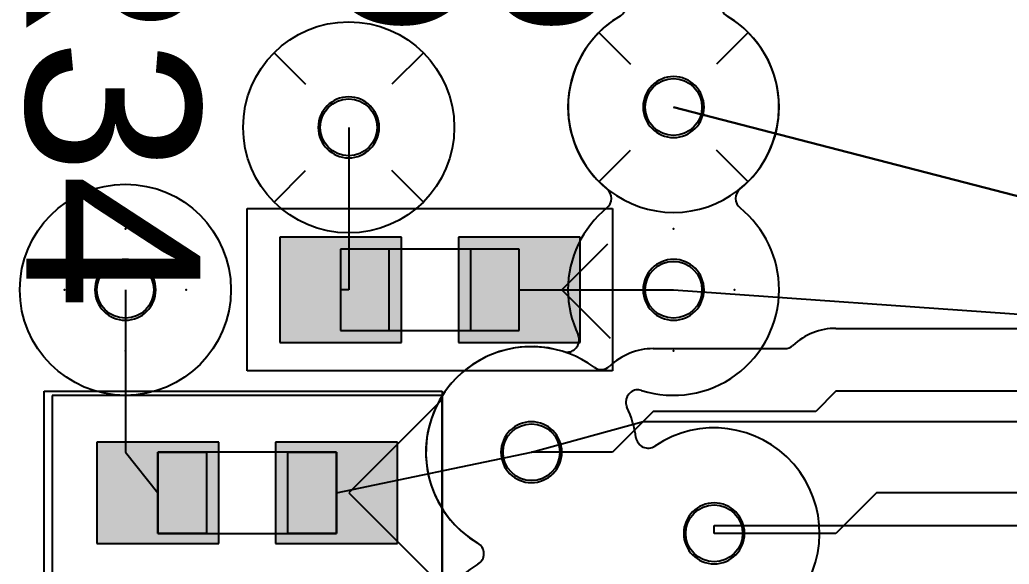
# Model space of a CAD drawing. Header units: inches. Extents: x -0.63 to 3.45, y 0 to 2.67.
# Drawn here: x 0.399 to 0.6427, y 1.2324 to 1.3665 of the extents above; entities that cross this region are included whole.
import ezdxf

# ---------------------------------------------------------------- set-up
doc = ezdxf.new("R2010")
doc.units = ezdxf.units.IN
doc.header["$MEASUREMENT"] = 0
for name, color, linetype in [('Bottom', 7, 'Continuous'), ('L2_GND', 7, 'Continuous'), ('L5_GND', 7, 'Continuous'), ('Layer_20', 7, 'Continuous'), ('LAYNR4', 7, 'Continuous'), ('LAYNR5', 7, 'Continuous'), ('PADLAYER_BOT', 7, 'Continuous'), ('PADLAYER_INNER', 7, 'Continuous'), ('PADLAYER_TOP', 7, 'Continuous'), ('SILKCREEN_COMP_TOP', 7, 'Continuous'), ('SILKSCREEN_TEXT_TOP', 7, 'Continuous'), ('TOOL_TOP', 7, 'Continuous'), ('Trace_Route_Top', 7, 'Continuous')]:
    doc.layers.add(name, color=color, linetype=linetype)

# ---------------------------------------------------------------- blocks, each defined once
blk = doc.blocks.new('SE109')
at = {"layer": 'Trace_Route_Top', "color": 7, "linetype": 'Continuous'}
for p, q in [((0.425, 1.3), (0.425, 1.26)), ((0.425, 1.26), (0.433, 1.25))]:
    blk.add_line(p, q, dxfattribs=at)
blk = doc.blocks.new('SE108')
at = {"layer": 'Trace_Route_Top'}
blk.add_blockref('SE109', (0, 0), dxfattribs=at)
blk = doc.blocks.new('SE193')
at = {"layer": 'Trace_Route_Top', "color": 7, "linetype": 'Continuous'}
blk.add_line((0.522, 1.3), (0.56, 1.3), dxfattribs=at)
blk = doc.blocks.new('SE192')
at = {"layer": 'Trace_Route_Top'}
blk.add_blockref('SE193', (0, 0), dxfattribs=at)
blk = doc.blocks.new('SE195')
at = {"layer": 'Trace_Route_Top', "color": 7, "linetype": 'Continuous'}
blk.add_line((0.56, 1.3), (0.657, 1.29311), dxfattribs=at)
blk = doc.blocks.new('SE194')
at = {"layer": 'Trace_Route_Top'}
blk.add_blockref('SE195', (0, 0), dxfattribs=at)
blk = doc.blocks.new('SE221')
at = {"layer": 'Trace_Route_Top', "color": 7, "linetype": 'Continuous'}
blk.add_line((0.477, 1.25), (0.525, 1.26), dxfattribs=at)
blk = doc.blocks.new('SE220')
at = {"layer": 'Trace_Route_Top'}
blk.add_blockref('SE221', (0, 0), dxfattribs=at)
blk = doc.blocks.new('SE223')
at = {"layer": 'LAYNR4', "color": 7, "linetype": 'Continuous'}
for p, q in [((0.6, 1.275), (0.595, 1.27)), ((1.7, 1.275), (0.6, 1.275)), ((0.555, 1.27), (0.545, 1.26)), ((0.595, 1.27), (0.555, 1.27)), ((0.545, 1.26), (0.525, 1.26))]:
    blk.add_line(p, q, dxfattribs=at)
blk = doc.blocks.new('SE222')
at = {"layer": 'LAYNR4'}
blk.add_blockref('SE223', (0, 0), dxfattribs=at)
blk = doc.blocks.new('SE225')
at = {"layer": 'Trace_Route_Top', "color": 7, "linetype": 'Continuous'}
for p, q in [((0.525, 1.26), (0.55252, 1.26752)), ((0.55252, 1.26752), (0.66142, 1.26752))]:
    blk.add_line(p, q, dxfattribs=at)
blk = doc.blocks.new('SE224')
at = {"layer": 'Trace_Route_Top'}
blk.add_blockref('SE225', (0, 0), dxfattribs=at)
blk = doc.blocks.new('SE353')
at = {"layer": 'Trace_Route_Top', "color": 7, "linetype": 'Continuous'}
blk.add_line((0.66142, 1.3187), (0.56, 1.345), dxfattribs=at)
blk = doc.blocks.new('SE352')
at = {"layer": 'Trace_Route_Top'}
blk.add_blockref('SE353', (0, 0), dxfattribs=at)
blk = doc.blocks.new('SE359')
at = {"layer": 'Trace_Route_Top', "color": 7, "linetype": 'Continuous'}
blk.add_line((0.66142, 1.3187), (0.56, 1.345), dxfattribs=at)
blk = doc.blocks.new('SE358')
at = {"layer": 'Trace_Route_Top'}
blk.add_blockref('SE359', (0, 0), dxfattribs=at)
blk = doc.blocks.new('SE361')
at = {"layer": 'Trace_Route_Top', "color": 7, "linetype": 'Continuous'}
for p, q in [((0.48, 1.34), (0.48, 1.3)), ((0.48, 1.3), (0.478, 1.3))]:
    blk.add_line(p, q, dxfattribs=at)
blk = doc.blocks.new('SE360')
at = {"layer": 'Trace_Route_Top'}
blk.add_blockref('SE361', (0, 0), dxfattribs=at)
blk = doc.blocks.new('SE385')
at = {"layer": 'Trace_Route_Top', "color": 7, "linetype": 'Continuous'}
blk.add_line((0.56, 1.345), (0.66142, 1.3187), dxfattribs=at)
blk = doc.blocks.new('SE384')
at = {"layer": 'Trace_Route_Top'}
blk.add_blockref('SE385', (0, 0), dxfattribs=at)
blk = doc.blocks.new('SE675')
at = {"layer": 'LAYNR4', "color": 7, "linetype": 'Continuous'}
for p, q in [((0.61, 1.25), (0.6, 1.24)), ((1.725, 1.25), (0.61, 1.25)), ((0.6, 1.24), (0.57, 1.24))]:
    blk.add_line(p, q, dxfattribs=at)
blk = doc.blocks.new('SE674')
at = {"layer": 'LAYNR4'}
blk.add_blockref('SE675', (0, 0), dxfattribs=at)
blk = doc.blocks.new('SE677')
at = {"layer": 'Trace_Route_Top', "color": 7, "linetype": 'Continuous'}
for p, q in [((0.57, 1.24), (0.57, 1.24193)), ((0.57, 1.24193), (0.66142, 1.24193))]:
    blk.add_line(p, q, dxfattribs=at)
blk = doc.blocks.new('SE676')
at = {"layer": 'Trace_Route_Top'}
blk.add_blockref('SE677', (0, 0), dxfattribs=at)
blk = doc.blocks.new('SE719')
at = {"layer": 'L2_GND', "color": 7, "linetype": 'Continuous'}
for centre, radius, start, end in [((0.5600147058, 1.3449898136), 0.0260147077765081, 120.4776200192, 179.9775649967), ((0.5599852942, 1.3449898136), 0.0260147077765082, 0.0224350033, 59.5223799808), ((0.5600389328, 1.3450237633), 0.0260389436573637, 180.0522884064, 230.8523466415), ((0.5599610672, 1.3450237633), 0.0260389436573638, 309.1476533585, 359.9477115936), ((0.5417030835, 1.3225), 0.0030045286450312, 309.1499750649, 50.8500249352), ((0.5782969165, 1.3225), 0.0030045286450312, 129.1499750648, 230.8500249351), ((0.5600389328, 1.2999762367), 0.0260389436573637, 129.1476533585, 179.9477115936), ((0.5599610672, 1.2999762367), 0.0260389436573636, 0.0522884064, 50.8523466415), ((0.5600245417, 1.3000074425), 0.026024542736675, 180.016385539, 205.2163792408), ((0.5599852628, 1.3000236078), 0.0260147479266964, 252.4480855773, 359.9480052864), ((0.5337614791, 1.2876398013), 0.002998520928079, 252.5038778829, 0.003797592), ((0.5337568039, 1.2876536758), 0.0030032272879952, 359.7390904274, 24.9390841293), ((0.5250074643, 1.2599956919), 0.0259985431217635, 72.4199770058, 239.5199321409), ((0.5512385209, 1.2723601987), 0.002998520928079, 72.5038778829, 180.003797592), ((0.5512431961, 1.2723463242), 0.0030032272879947, 179.7390904274, 204.9390841293), ((0.5248722157, 1.2599623686), 0.026130813825678, 7.9799066073, 25.1798205315), ((0.5699809682, 1.2400023771), 0.0259869430854616, 234.9044747613, 124.1044588597), ((0.5537242316, 1.2640052993), 0.0030030863027541, 187.9489551962, 304.1488847673), ((0.5102943729, 1.235), 0.0030059337820085, 300.5000075462, 59.4999924538)]:
    blk.add_arc(centre, radius, start, end, dxfattribs=at)
blk = doc.blocks.new('SE718')
at = {"layer": 'L2_GND'}
blk.add_blockref('SE719', (0, 0), dxfattribs=at)
blk = doc.blocks.new('SE839')
at = {"layer": 'L2_GND', "color": 7, "linetype": 'Continuous'}
blk.add_line((0.57838, 1.36338), (0.57061, 1.35561), dxfattribs=at)
blk = doc.blocks.new('SE838')
at = {"layer": 'L2_GND'}
blk.add_blockref('SE839', (0, 0), dxfattribs=at)
blk = doc.blocks.new('SE841')
at = {"layer": 'L2_GND', "color": 7, "linetype": 'Continuous'}
blk.add_line((0.54162, 1.36338), (0.54939, 1.35561), dxfattribs=at)
blk = doc.blocks.new('SE840')
at = {"layer": 'L2_GND'}
blk.add_blockref('SE841', (0, 0), dxfattribs=at)
blk = doc.blocks.new('SE843')
at = {"layer": 'L2_GND', "color": 7, "linetype": 'Continuous'}
blk.add_line((0.54162, 1.32662), (0.54939, 1.33439), dxfattribs=at)
blk = doc.blocks.new('SE842')
at = {"layer": 'L2_GND'}
blk.add_blockref('SE843', (0, 0), dxfattribs=at)
blk = doc.blocks.new('SE845')
at = {"layer": 'L2_GND', "color": 7, "linetype": 'Continuous'}
blk.add_line((0.57838, 1.32662), (0.57061, 1.33439), dxfattribs=at)
blk = doc.blocks.new('SE844')
at = {"layer": 'L2_GND'}
blk.add_blockref('SE845', (0, 0), dxfattribs=at)
blk = doc.blocks.new('SE1035')
at = {"layer": 'L2_GND', "color": 7, "linetype": 'Continuous'}
blk.add_line((0.49838, 1.35838), (0.49061, 1.35061), dxfattribs=at)
blk = doc.blocks.new('SE1034')
at = {"layer": 'L2_GND'}
blk.add_blockref('SE1035', (0, 0), dxfattribs=at)
blk = doc.blocks.new('SE1037')
at = {"layer": 'L2_GND', "color": 7, "linetype": 'Continuous'}
blk.add_line((0.46162, 1.35838), (0.46939, 1.35061), dxfattribs=at)
blk = doc.blocks.new('SE1036')
at = {"layer": 'L2_GND'}
blk.add_blockref('SE1037', (0, 0), dxfattribs=at)
blk = doc.blocks.new('SE1039')
at = {"layer": 'L2_GND', "color": 7, "linetype": 'Continuous'}
blk.add_line((0.46162, 1.32162), (0.46939, 1.32939), dxfattribs=at)
blk = doc.blocks.new('SE1038')
at = {"layer": 'L2_GND'}
blk.add_blockref('SE1039', (0, 0), dxfattribs=at)
blk = doc.blocks.new('SE1041')
at = {"layer": 'L2_GND', "color": 7, "linetype": 'Continuous'}
blk.add_line((0.49838, 1.32162), (0.49061, 1.32939), dxfattribs=at)
blk = doc.blocks.new('SE1040')
at = {"layer": 'L2_GND'}
blk.add_blockref('SE1041', (0, 0), dxfattribs=at)
blk = doc.blocks.new('SE1255')
at = {"layer": 'LAYNR4', "color": 7, "linetype": 'Continuous'}
for centre, radius, start, end in [((0.56, 1.4449652032), 0.0259684832033369, 300.4999962778, 239.5000037222), ((0.5452943729, 1.42), 0.0030059337820085, 300.5000075462, 59.4999924538), ((0.5747056271, 1.42), 0.0030059337820085, 120.5000075462, 239.4999924538), ((0.5600205028, 1.395), 0.0260088710636341, 120.5000075462, 239.4999924538), ((0.5599794972, 1.395), 0.026008871063634, 300.5000075462, 59.4999924538), ((0.5452943729, 1.37), 0.0030059337820085, 300.5000075462, 59.4999924538), ((0.5747056271, 1.37), 0.0030059337820085, 120.5000075462, 239.4999924538), ((0.56, 1.3450347968), 0.0259684832033369, 120.4999962778, 59.5000037222)]:
    blk.add_arc(centre, radius, start, end, dxfattribs=at)
blk = doc.blocks.new('SE1254')
at = {"layer": 'LAYNR4'}
blk.add_blockref('SE1255', (0, 0), dxfattribs=at)
blk = doc.blocks.new('SE1271')
at = {"layer": 'LAYNR4', "color": 7, "linetype": 'Continuous'}
for p, q in [((0.6, 1.2905), (1.42322, 1.2905)), ((0.555, 1.2855), (0.58735, 1.2855))]:
    blk.add_line(p, q, dxfattribs=at)
for centre, radius, start, end in [((0.6000048876, 1.2749845206), 0.0155154801643459, 90.018049033, 133.1180424822), ((0.5250030211, 1.2600019227), 0.0260016599834451, 53.6353004188, 239.5353341365), ((0.5549957257, 1.2699991563), 0.0155008443204765, 89.984200806, 133.7842393829), ((0.5873494728, 1.2885004701), 0.0030004701178956, 270.010067182, 313.1100606312), ((0.5421962943, 1.2833550678), 0.0029979616208942, 233.6653344156, 313.7652437953), ((0.5102943729, 1.235), 0.0030059337820085, 300.5000075462, 59.4999924538)]:
    blk.add_arc(centre, radius, start, end, dxfattribs=at)
blk = doc.blocks.new('SE1270')
at = {"layer": 'LAYNR4'}
blk.add_blockref('SE1271', (0, 0), dxfattribs=at)
blk = doc.blocks.new('SE1305')
at = {"layer": 'LAYNR4', "color": 7, "linetype": 'Continuous'}
blk.add_point((0.575, 1.3), dxfattribs=at)
blk = doc.blocks.new('SE1304')
at = {"layer": 'LAYNR4'}
blk.add_blockref('SE1305', (0, 0), dxfattribs=at)
blk = doc.blocks.new('SE1307')
at = {"layer": 'LAYNR4', "color": 7, "linetype": 'Continuous'}
blk.add_point((0.56, 1.315), dxfattribs=at)
blk = doc.blocks.new('SE1306')
at = {"layer": 'LAYNR4'}
blk.add_blockref('SE1307', (0, 0), dxfattribs=at)
blk = doc.blocks.new('SE1309')
at = {"layer": 'LAYNR4', "color": 7, "linetype": 'Continuous'}
blk.add_point((0.545, 1.3), dxfattribs=at)
blk = doc.blocks.new('SE1308')
at = {"layer": 'LAYNR4'}
blk.add_blockref('SE1309', (0, 0), dxfattribs=at)
blk = doc.blocks.new('SE1311')
at = {"layer": 'LAYNR4', "color": 7, "linetype": 'Continuous'}
blk.add_point((0.56, 1.285), dxfattribs=at)
blk = doc.blocks.new('SE1310')
at = {"layer": 'LAYNR4'}
blk.add_blockref('SE1311', (0, 0), dxfattribs=at)
blk = doc.blocks.new('SE1363')
at = {"layer": 'L5_GND', "color": 7, "linetype": 'Continuous'}
for centre, radius, start, end in [((0.5600147058, 1.3449898136), 0.0260147077765081, 120.4776200192, 179.9775649967), ((0.5599852942, 1.3449898136), 0.0260147077765082, 0.0224350033, 59.5223799808), ((0.5600389328, 1.3450237633), 0.0260389436573637, 180.0522884064, 230.8523466415), ((0.5599610672, 1.3450237633), 0.0260389436573638, 309.1476533585, 359.9477115936), ((0.5417030835, 1.3225), 0.0030045286450312, 309.1499750649, 50.8500249352), ((0.5782969165, 1.3225), 0.0030045286450312, 129.1499750648, 230.8500249351), ((0.5600389328, 1.2999762367), 0.0260389436573637, 129.1476533585, 179.9477115936), ((0.5599610672, 1.2999762367), 0.0260389436573636, 0.0522884064, 50.8523466415), ((0.5600245417, 1.3000074425), 0.026024542736675, 180.016385539, 205.2163792408), ((0.5599852628, 1.3000236078), 0.0260147479266964, 252.4480855773, 359.9480052864), ((0.5337614791, 1.2876398013), 0.002998520928079, 252.5038778829, 0.003797592), ((0.5337568039, 1.2876536758), 0.0030032272879952, 359.7390904274, 24.9390841293), ((0.5250074643, 1.2599956919), 0.0259985431217635, 72.4199770058, 239.5199321409), ((0.5512385209, 1.2723601987), 0.002998520928079, 72.5038778829, 180.003797592), ((0.5512431961, 1.2723463242), 0.0030032272879947, 179.7390904274, 204.9390841293), ((0.5248722157, 1.2599623686), 0.026130813825678, 7.9799066073, 25.1798205315), ((0.5699809682, 1.2400023771), 0.0259869430854616, 234.9044747613, 124.1044588597), ((0.5537242316, 1.2640052993), 0.0030030863027541, 187.9489551962, 304.1488847673), ((0.5102943729, 1.235), 0.0030059337820085, 300.5000075462, 59.4999924538)]:
    blk.add_arc(centre, radius, start, end, dxfattribs=at)
blk = doc.blocks.new('SE1362')
at = {"layer": 'L5_GND'}
blk.add_blockref('SE1363', (0, 0), dxfattribs=at)
blk = doc.blocks.new('SE1483')
at = {"layer": 'L5_GND', "color": 7, "linetype": 'Continuous'}
blk.add_line((0.57838, 1.36338), (0.57061, 1.35561), dxfattribs=at)
blk = doc.blocks.new('SE1482')
at = {"layer": 'L5_GND'}
blk.add_blockref('SE1483', (0, 0), dxfattribs=at)
blk = doc.blocks.new('SE1485')
at = {"layer": 'L5_GND', "color": 7, "linetype": 'Continuous'}
blk.add_line((0.54162, 1.36338), (0.54939, 1.35561), dxfattribs=at)
blk = doc.blocks.new('SE1484')
at = {"layer": 'L5_GND'}
blk.add_blockref('SE1485', (0, 0), dxfattribs=at)
blk = doc.blocks.new('SE1487')
at = {"layer": 'L5_GND', "color": 7, "linetype": 'Continuous'}
blk.add_line((0.54162, 1.32662), (0.54939, 1.33439), dxfattribs=at)
blk = doc.blocks.new('SE1486')
at = {"layer": 'L5_GND'}
blk.add_blockref('SE1487', (0, 0), dxfattribs=at)
blk = doc.blocks.new('SE1489')
at = {"layer": 'L5_GND', "color": 7, "linetype": 'Continuous'}
blk.add_line((0.57838, 1.32662), (0.57061, 1.33439), dxfattribs=at)
blk = doc.blocks.new('SE1488')
at = {"layer": 'L5_GND'}
blk.add_blockref('SE1489', (0, 0), dxfattribs=at)
blk = doc.blocks.new('SE1679')
at = {"layer": 'L5_GND', "color": 7, "linetype": 'Continuous'}
blk.add_line((0.49838, 1.35838), (0.49061, 1.35061), dxfattribs=at)
blk = doc.blocks.new('SE1678')
at = {"layer": 'L5_GND'}
blk.add_blockref('SE1679', (0, 0), dxfattribs=at)
blk = doc.blocks.new('SE1681')
at = {"layer": 'L5_GND', "color": 7, "linetype": 'Continuous'}
blk.add_line((0.46162, 1.35838), (0.46939, 1.35061), dxfattribs=at)
blk = doc.blocks.new('SE1680')
at = {"layer": 'L5_GND'}
blk.add_blockref('SE1681', (0, 0), dxfattribs=at)
blk = doc.blocks.new('SE1683')
at = {"layer": 'L5_GND', "color": 7, "linetype": 'Continuous'}
blk.add_line((0.46162, 1.32162), (0.46939, 1.32939), dxfattribs=at)
blk = doc.blocks.new('SE1682')
at = {"layer": 'L5_GND'}
blk.add_blockref('SE1683', (0, 0), dxfattribs=at)
blk = doc.blocks.new('SE1685')
at = {"layer": 'L5_GND', "color": 7, "linetype": 'Continuous'}
blk.add_line((0.49838, 1.32162), (0.49061, 1.32939), dxfattribs=at)
blk = doc.blocks.new('SE1684')
at = {"layer": 'L5_GND'}
blk.add_blockref('SE1685', (0, 0), dxfattribs=at)
blk = doc.blocks.new('SE1889')
at = {"layer": 'LAYNR5', "color": 7, "linetype": 'Continuous'}
for centre, radius, start, end in [((0.56, 1.4449652032), 0.0259684832033369, 300.4999962778, 239.5000037222), ((0.5452943729, 1.42), 0.0030059337820085, 300.5000075462, 59.4999924538), ((0.5747056271, 1.42), 0.0030059337820085, 120.5000075462, 239.4999924538), ((0.5600205028, 1.395), 0.0260088710636341, 120.5000075462, 239.4999924538), ((0.5599794972, 1.395), 0.026008871063634, 300.5000075462, 59.4999924538), ((0.5452943729, 1.37), 0.0030059337820085, 300.5000075462, 59.4999924538), ((0.5747056271, 1.37), 0.0030059337820085, 120.5000075462, 239.4999924538), ((0.5600147058, 1.3449898136), 0.0260147077765081, 120.4776200192, 179.9775649967), ((0.5599852942, 1.3449898136), 0.0260147077765082, 0.0224350033, 59.5223799808), ((0.5600389328, 1.3450237633), 0.0260389436573637, 180.0522884064, 230.8523466415), ((0.5599610672, 1.3450237633), 0.0260389436573638, 309.1476533585, 359.9477115936), ((0.5417030835, 1.3225), 0.0030045286450312, 309.1499750649, 50.8500249352), ((0.5782969165, 1.3225), 0.0030045286450312, 129.1499750648, 230.8500249351), ((0.5600389328, 1.2999762367), 0.0260389436573637, 129.1476533585, 179.9477115936), ((0.5599610672, 1.2999762367), 0.0260389436573636, 0.0522884064, 50.8523466415), ((0.5600245417, 1.3000074425), 0.026024542736675, 180.016385539, 205.2163792408), ((0.5599852628, 1.3000236078), 0.0260147479266964, 252.4480855773, 359.9480052864), ((0.5337614791, 1.2876398013), 0.002998520928079, 252.5038778829, 0.003797592), ((0.5337568039, 1.2876536758), 0.0030032272879952, 359.7390904274, 24.9390841293), ((0.5250074643, 1.2599956919), 0.0259985431217635, 72.4199770058, 239.5199321409), ((0.5512385209, 1.2723601987), 0.002998520928079, 72.5038778829, 180.003797592), ((0.5512431961, 1.2723463242), 0.0030032272879947, 179.7390904274, 204.9390841293), ((0.5248722157, 1.2599623686), 0.026130813825678, 7.9799066073, 25.1798205315), ((0.5699809682, 1.2400023771), 0.0259869430854616, 234.9044747613, 124.1044588597), ((0.5537242316, 1.2640052993), 0.0030030863027541, 187.9489551962, 304.1488847673), ((0.5102943729, 1.235), 0.0030059337820085, 300.5000075462, 59.4999924538), ((0.5250091919, 1.2100048857), 0.0259989216763627, 120.4839947687, 280.4840443717), ((0.5533131455, 1.2162812515), 0.0030045749771535, 54.9184544221, 192.5184091198), ((0.5249865669, 1.2099844266), 0.0260134377350377, 0.0343012268, 12.5343728453), ((0.5541255496, 1.2083924656), 0.0031677308598704, 174.973701425, 177.873629825), ((0.5247129312, 1.2099276031), 0.0262871685149364, 357.2578689137, 0.1577973137), ((0.5539617463, 1.208511254), 0.0030017465121734, 180.0239349798, 280.5238569349), ((0.5592427793, 1.1799915861), 0.0260027496204731, 317.4868991029, 100.4869008248), ((0.5302882537, 1.181488746), 0.0030017465121736, 0.0239349798, 100.5238569349), ((0.5595420688, 1.1798748626), 0.0262923666159901, 176.8273737284, 179.7273021284), ((0.5592955751, 1.1800278077), 0.0260455899503768, 180.0611721324, 224.6612581626), ((0.5301294504, 1.18141), 0.0031615619526335, 358.5500358, 1.4499642), ((0.5806250617, 1.1603892617), 0.0030050617549893, 137.4858270981, 179.9859235808), ((0.5386276497, 1.1596165539), 0.0030023574527535, 359.8749277925, 44.4750138227), ((0.5806273503, 1.1603956373), 0.0030073555830443, 180.1074017486, 224.7074877788), ((0.5599983005, 1.1400031926), 0.0259997045484573, 137.465134043, 44.6651408735), ((0.5386249383, 1.1596107383), 0.0030050617549893, 317.4858270981, 359.9859235808)]:
    blk.add_arc(centre, radius, start, end, dxfattribs=at)
blk = doc.blocks.new('SE1888')
at = {"layer": 'LAYNR5'}
blk.add_blockref('SE1889', (0, 0), dxfattribs=at)
blk = doc.blocks.new('SE1921')
at = {"layer": 'LAYNR5', "color": 7, "linetype": 'Continuous'}
blk.add_point((0.44, 1.3), dxfattribs=at)
blk = doc.blocks.new('SE1920')
at = {"layer": 'LAYNR5'}
blk.add_blockref('SE1921', (0, 0), dxfattribs=at)
blk = doc.blocks.new('SE1923')
at = {"layer": 'LAYNR5', "color": 7, "linetype": 'Continuous'}
blk.add_point((0.425, 1.315), dxfattribs=at)
blk = doc.blocks.new('SE1922')
at = {"layer": 'LAYNR5'}
blk.add_blockref('SE1923', (0, 0), dxfattribs=at)
blk = doc.blocks.new('SE1925')
at = {"layer": 'LAYNR5', "color": 7, "linetype": 'Continuous'}
blk.add_point((0.41, 1.3), dxfattribs=at)
blk = doc.blocks.new('SE1924')
at = {"layer": 'LAYNR5'}
blk.add_blockref('SE1925', (0, 0), dxfattribs=at)
blk = doc.blocks.new('SE1927')
at = {"layer": 'LAYNR5', "color": 7, "linetype": 'Continuous'}
blk.add_point((0.425, 1.285), dxfattribs=at)
blk = doc.blocks.new('SE1926')
at = {"layer": 'LAYNR5'}
blk.add_blockref('SE1927', (0, 0), dxfattribs=at)
blk = doc.blocks.new('SE2121')
at = {"layer": 'Bottom', "color": 7, "linetype": 'Continuous'}
for centre, radius, start, end in [((0.5600147058, 1.3449898136), 0.0260147077765081, 120.4776200192, 179.9775649967), ((0.5599852942, 1.3449898136), 0.0260147077765082, 0.0224350033, 59.5223799808), ((0.5600389328, 1.3450237633), 0.0260389436573637, 180.0522884064, 230.8523466415), ((0.5599610672, 1.3450237633), 0.0260389436573638, 309.1476533585, 359.9477115936), ((0.5417030835, 1.3225), 0.0030045286450312, 309.1499750649, 50.8500249352), ((0.5782969165, 1.3225), 0.0030045286450312, 129.1499750648, 230.8500249351), ((0.5600389328, 1.2999762367), 0.0260389436573637, 129.1476533585, 179.9477115936), ((0.5599610672, 1.2999762367), 0.0260389436573636, 0.0522884064, 50.8523466415), ((0.5600245417, 1.3000074425), 0.026024542736675, 180.016385539, 205.2163792408), ((0.5599852628, 1.3000236078), 0.0260147479266964, 252.4480855773, 359.9480052864), ((0.5337614791, 1.2876398013), 0.002998520928079, 252.5038778829, 0.003797592), ((0.5337568039, 1.2876536758), 0.0030032272879952, 359.7390904274, 24.9390841293), ((0.5250074643, 1.2599956919), 0.0259985431217635, 72.4199770058, 239.5199321409), ((0.5512385209, 1.2723601987), 0.002998520928079, 72.5038778829, 180.003797592), ((0.5512431961, 1.2723463242), 0.0030032272879947, 179.7390904274, 204.9390841293), ((0.5248722157, 1.2599623686), 0.026130813825678, 7.9799066073, 25.1798205315), ((0.5699809682, 1.2400023771), 0.0259869430854616, 234.9044747613, 124.1044588597), ((0.5537242316, 1.2640052993), 0.0030030863027541, 187.9489551962, 304.1488847673), ((0.5102943729, 1.235), 0.0030059337820085, 300.5000075462, 59.4999924538)]:
    blk.add_arc(centre, radius, start, end, dxfattribs=at)
blk = doc.blocks.new('SE2120')
at = {"layer": 'Bottom'}
blk.add_blockref('SE2121', (0, 0), dxfattribs=at)
blk = doc.blocks.new('SE2271')
at = {"layer": 'PADLAYER_TOP', "color": 7, "linetype": 'Continuous'}
for start, end in [(0, 180), (180, 0)]:
    blk.add_arc((0.425, 1.3), 0.0075, start, end, dxfattribs=at)
blk = doc.blocks.new('SE2270')
at = {"layer": 'PADLAYER_TOP'}
blk.add_blockref('SE2271', (0, 0), dxfattribs=at)
blk = doc.blocks.new('SE2273')
at = {"layer": 'PADLAYER_INNER', "color": 7, "linetype": 'Continuous'}
for start, end in [(0, 180), (180, 0)]:
    blk.add_arc((0.425, 1.3), 0.0075, start, end, dxfattribs=at)
blk = doc.blocks.new('SE2272')
at = {"layer": 'PADLAYER_INNER'}
blk.add_blockref('SE2273', (0, 0), dxfattribs=at)
blk = doc.blocks.new('SE2275')
at = {"layer": 'PADLAYER_BOT', "color": 7, "linetype": 'Continuous'}
for start, end in [(0, 180), (180, 0)]:
    blk.add_arc((0.425, 1.3), 0.0075, start, end, dxfattribs=at)
blk = doc.blocks.new('SE2274')
at = {"layer": 'PADLAYER_BOT'}
blk.add_blockref('SE2275', (0, 0), dxfattribs=at)
blk = doc.blocks.new('SE2349')
at = {"layer": 'PADLAYER_TOP', "color": 7, "linetype": 'Continuous'}
for start, end in [(0, 180), (180, 0)]:
    blk.add_arc((0.56, 1.3), 0.0075000000000001, start, end, dxfattribs=at)
blk = doc.blocks.new('SE2348')
at = {"layer": 'PADLAYER_TOP'}
blk.add_blockref('SE2349', (0, 0), dxfattribs=at)
blk = doc.blocks.new('SE2351')
at = {"layer": 'PADLAYER_INNER', "color": 7, "linetype": 'Continuous'}
for start, end in [(0, 180), (180, 0)]:
    blk.add_arc((0.56, 1.3), 0.0075000000000001, start, end, dxfattribs=at)
blk = doc.blocks.new('SE2350')
at = {"layer": 'PADLAYER_INNER'}
blk.add_blockref('SE2351', (0, 0), dxfattribs=at)
blk = doc.blocks.new('SE2353')
at = {"layer": 'PADLAYER_BOT', "color": 7, "linetype": 'Continuous'}
for start, end in [(0, 180), (180, 0)]:
    blk.add_arc((0.56, 1.3), 0.0075000000000001, start, end, dxfattribs=at)
blk = doc.blocks.new('SE2352')
at = {"layer": 'PADLAYER_BOT'}
blk.add_blockref('SE2353', (0, 0), dxfattribs=at)
blk = doc.blocks.new('SE2373')
at = {"layer": 'PADLAYER_TOP', "color": 7, "linetype": 'Continuous'}
for start, end in [(0, 180), (180, 0)]:
    blk.add_arc((0.525, 1.26), 0.0075000000000001, start, end, dxfattribs=at)
blk = doc.blocks.new('SE2372')
at = {"layer": 'PADLAYER_TOP'}
blk.add_blockref('SE2373', (0, 0), dxfattribs=at)
blk = doc.blocks.new('SE2375')
at = {"layer": 'PADLAYER_INNER', "color": 7, "linetype": 'Continuous'}
for start, end in [(0, 180), (180, 0)]:
    blk.add_arc((0.525, 1.26), 0.0075000000000001, start, end, dxfattribs=at)
blk = doc.blocks.new('SE2374')
at = {"layer": 'PADLAYER_INNER'}
blk.add_blockref('SE2375', (0, 0), dxfattribs=at)
blk = doc.blocks.new('SE2377')
at = {"layer": 'PADLAYER_BOT', "color": 7, "linetype": 'Continuous'}
for start, end in [(0, 180), (180, 0)]:
    blk.add_arc((0.525, 1.26), 0.0075000000000001, start, end, dxfattribs=at)
blk = doc.blocks.new('SE2376')
at = {"layer": 'PADLAYER_BOT'}
blk.add_blockref('SE2377', (0, 0), dxfattribs=at)
blk = doc.blocks.new('SE2469')
at = {"layer": 'PADLAYER_TOP', "color": 7, "linetype": 'Continuous'}
for start, end in [(0, 180), (180, 0)]:
    blk.add_arc((0.56, 1.345), 0.0075000000000001, start, end, dxfattribs=at)
blk = doc.blocks.new('SE2468')
at = {"layer": 'PADLAYER_TOP'}
blk.add_blockref('SE2469', (0, 0), dxfattribs=at)
blk = doc.blocks.new('SE2471')
at = {"layer": 'PADLAYER_INNER', "color": 7, "linetype": 'Continuous'}
for start, end in [(0, 180), (180, 0)]:
    blk.add_arc((0.56, 1.345), 0.0075000000000001, start, end, dxfattribs=at)
blk = doc.blocks.new('SE2470')
at = {"layer": 'PADLAYER_INNER'}
blk.add_blockref('SE2471', (0, 0), dxfattribs=at)
blk = doc.blocks.new('SE2473')
at = {"layer": 'PADLAYER_BOT', "color": 7, "linetype": 'Continuous'}
for start, end in [(0, 180), (180, 0)]:
    blk.add_arc((0.56, 1.345), 0.0075000000000001, start, end, dxfattribs=at)
blk = doc.blocks.new('SE2472')
at = {"layer": 'PADLAYER_BOT'}
blk.add_blockref('SE2473', (0, 0), dxfattribs=at)
blk = doc.blocks.new('SE2475')
at = {"layer": 'PADLAYER_TOP', "color": 7, "linetype": 'Continuous'}
for start, end in [(0, 180), (180, 0)]:
    blk.add_arc((0.48, 1.34), 0.0075, start, end, dxfattribs=at)
blk = doc.blocks.new('SE2474')
at = {"layer": 'PADLAYER_TOP'}
blk.add_blockref('SE2475', (0, 0), dxfattribs=at)
blk = doc.blocks.new('SE2477')
at = {"layer": 'PADLAYER_INNER', "color": 7, "linetype": 'Continuous'}
for start, end in [(0, 180), (180, 0)]:
    blk.add_arc((0.48, 1.34), 0.0075, start, end, dxfattribs=at)
blk = doc.blocks.new('SE2476')
at = {"layer": 'PADLAYER_INNER'}
blk.add_blockref('SE2477', (0, 0), dxfattribs=at)
blk = doc.blocks.new('SE2479')
at = {"layer": 'PADLAYER_BOT', "color": 7, "linetype": 'Continuous'}
for start, end in [(0, 180), (180, 0)]:
    blk.add_arc((0.48, 1.34), 0.0075, start, end, dxfattribs=at)
blk = doc.blocks.new('SE2478')
at = {"layer": 'PADLAYER_BOT'}
blk.add_blockref('SE2479', (0, 0), dxfattribs=at)
blk = doc.blocks.new('SE2793')
at = {"layer": 'PADLAYER_TOP', "color": 7, "linetype": 'Continuous'}
for start, end in [(0, 180), (180, 0)]:
    blk.add_arc((0.57, 1.24), 0.0075000000000001, start, end, dxfattribs=at)
blk = doc.blocks.new('SE2792')
at = {"layer": 'PADLAYER_TOP'}
blk.add_blockref('SE2793', (0, 0), dxfattribs=at)
blk = doc.blocks.new('SE2795')
at = {"layer": 'PADLAYER_INNER', "color": 7, "linetype": 'Continuous'}
for start, end in [(0, 180), (180, 0)]:
    blk.add_arc((0.57, 1.24), 0.0075000000000001, start, end, dxfattribs=at)
blk = doc.blocks.new('SE2794')
at = {"layer": 'PADLAYER_INNER'}
blk.add_blockref('SE2795', (0, 0), dxfattribs=at)
blk = doc.blocks.new('SE2797')
at = {"layer": 'PADLAYER_BOT', "color": 7, "linetype": 'Continuous'}
for start, end in [(0, 180), (180, 0)]:
    blk.add_arc((0.57, 1.24), 0.0075000000000001, start, end, dxfattribs=at)
blk = doc.blocks.new('SE2796')
at = {"layer": 'PADLAYER_BOT'}
blk.add_blockref('SE2797', (0, 0), dxfattribs=at)
blk = doc.blocks.new('SE3077')
at = {"layer": 'SILKCREEN_COMP_TOP', "color": 7, "linetype": 'Continuous'}
for p, q in [((0.455, 1.28), (0.455, 1.32)), ((0.455, 1.32), (0.545, 1.32)), ((0.545, 1.32), (0.545, 1.28)), ((0.545, 1.28), (0.455, 1.28))]:
    blk.add_line(p, q, dxfattribs=at)
blk = doc.blocks.new('SE3076')
at = {"layer": 'SILKCREEN_COMP_TOP'}
blk.add_blockref('SE3077', (0, 0), dxfattribs=at)
blk = doc.blocks.new('SE3079')
at = {"layer": 'SILKCREEN_COMP_TOP', "color": 7, "linetype": 'Continuous'}
for p, q in [((0.54375, 1.31125), (0.5325, 1.3)), ((0.5325, 1.3), (0.54437, 1.28812))]:
    blk.add_line(p, q, dxfattribs=at)
blk = doc.blocks.new('SE3078')
at = {"layer": 'SILKCREEN_COMP_TOP'}
blk.add_blockref('SE3079', (0, 0), dxfattribs=at)
blk = doc.blocks.new('SE3081')
at = {"layer": 'Layer_20', "color": 7, "linetype": 'Continuous'}
for p, q in [((0.478, 1.31), (0.478, 1.29)), ((0.522, 1.31), (0.478, 1.31)), ((0.522, 1.29), (0.522, 1.31)), ((0.478, 1.29), (0.522, 1.29))]:
    blk.add_line(p, q, dxfattribs=at)
blk = doc.blocks.new('SE3080')
at = {"layer": 'Layer_20'}
blk.add_blockref('SE3081', (0, 0), dxfattribs=at)
blk = doc.blocks.new('SE3083')
at = {"layer": 'Layer_20', "color": 7, "linetype": 'Continuous'}
for p, q in [((0.522, 1.31), (0.51, 1.31)), ((0.51, 1.31), (0.51, 1.29)), ((0.522, 1.29), (0.522, 1.31)), ((0.51, 1.29), (0.522, 1.29))]:
    blk.add_line(p, q, dxfattribs=at)
blk = doc.blocks.new('SE3082')
at = {"layer": 'Layer_20'}
blk.add_blockref('SE3083', (0, 0), dxfattribs=at)
blk = doc.blocks.new('SE3085')
at = {"layer": 'Layer_20', "color": 7, "linetype": 'Continuous'}
for p, q in [((0.49, 1.31), (0.478, 1.31)), ((0.478, 1.31), (0.478, 1.29)), ((0.49, 1.29), (0.49, 1.31)), ((0.478, 1.29), (0.49, 1.29))]:
    blk.add_line(p, q, dxfattribs=at)
blk = doc.blocks.new('SE3084')
at = {"layer": 'Layer_20'}
blk.add_blockref('SE3085', (0, 0), dxfattribs=at)
blk = doc.blocks.new('SE3693')
at = {"layer": 'SILKCREEN_COMP_TOP', "color": 7, "linetype": 'Continuous'}
for p, q in [((0.405, 1.225), (0.405, 1.275)), ((0.405, 1.275), (0.503, 1.275)), ((0.503, 1.275), (0.503, 1.225)), ((0.503, 1.225), (0.405, 1.225))]:
    blk.add_line(p, q, dxfattribs=at)
blk = doc.blocks.new('SE3692')
at = {"layer": 'SILKCREEN_COMP_TOP'}
blk.add_blockref('SE3693', (0, 0), dxfattribs=at)
blk = doc.blocks.new('SE3695')
at = {"layer": 'SILKCREEN_COMP_TOP', "color": 7, "linetype": 'Continuous'}
for p, q in [((0.503, 1.273), (0.48, 1.25)), ((0.48, 1.25), (0.503, 1.227))]:
    blk.add_line(p, q, dxfattribs=at)
blk = doc.blocks.new('SE3694')
at = {"layer": 'SILKCREEN_COMP_TOP'}
blk.add_blockref('SE3695', (0, 0), dxfattribs=at)
blk = doc.blocks.new('SE3697')
at = {"layer": 'SILKSCREEN_TEXT_TOP', "color": 7, "linetype": 'Continuous'}
for p, q in [((0.407, 1.274), (0.407, 1.226)), ((0.503, 1.274), (0.407, 1.274)), ((0.503, 1.226), (0.503, 1.274)), ((0.407, 1.226), (0.503, 1.226))]:
    blk.add_line(p, q, dxfattribs=at)
blk = doc.blocks.new('SE3696')
at = {"layer": 'SILKSCREEN_TEXT_TOP'}
blk.add_blockref('SE3697', (0, 0), dxfattribs=at)
blk = doc.blocks.new('SE3699')
at = {"layer": 'Layer_20', "color": 7, "linetype": 'Continuous'}
for p, q in [((0.433, 1.26), (0.433, 1.24)), ((0.477, 1.26), (0.433, 1.26)), ((0.477, 1.24), (0.477, 1.26)), ((0.433, 1.24), (0.477, 1.24))]:
    blk.add_line(p, q, dxfattribs=at)
blk = doc.blocks.new('SE3698')
at = {"layer": 'Layer_20'}
blk.add_blockref('SE3699', (0, 0), dxfattribs=at)
blk = doc.blocks.new('SE3701')
at = {"layer": 'Layer_20', "color": 7, "linetype": 'Continuous'}
for p, q in [((0.433, 1.26), (0.445, 1.26)), ((0.433, 1.24), (0.433, 1.26)), ((0.445, 1.26), (0.445, 1.24)), ((0.445, 1.24), (0.433, 1.24))]:
    blk.add_line(p, q, dxfattribs=at)
blk = doc.blocks.new('SE3700')
at = {"layer": 'Layer_20'}
blk.add_blockref('SE3701', (0, 0), dxfattribs=at)
blk = doc.blocks.new('SE3703')
at = {"layer": 'Layer_20', "color": 7, "linetype": 'Continuous'}
for p, q in [((0.465, 1.26), (0.477, 1.26)), ((0.465, 1.24), (0.465, 1.26)), ((0.477, 1.26), (0.477, 1.24)), ((0.477, 1.24), (0.465, 1.24))]:
    blk.add_line(p, q, dxfattribs=at)
blk = doc.blocks.new('SE3702')
at = {"layer": 'Layer_20'}
blk.add_blockref('SE3703', (0, 0), dxfattribs=at)

msp = doc.modelspace()

# ---------------------------------------------------------------- hatches: boundary and pattern name
at = {"layer": 'PADLAYER_TOP', "linetype": 'Continuous'}
for points in [[(0.463, 1.287), (0.4929999999999999, 1.287), (0.4929999999999999, 1.313), (0.463, 1.313)], [(0.5069999999999999, 1.287), (0.5369999999999999, 1.287), (0.5369999999999999, 1.313), (0.5069999999999999, 1.313)], [(0.4179999999999999, 1.2375), (0.448, 1.2375), (0.448, 1.2625), (0.4179999999999999, 1.2625)], [(0.462, 1.2375), (0.4919999999999999, 1.2375), (0.4919999999999999, 1.2625), (0.462, 1.2625)]]:
    msp.add_hatch(color=7, dxfattribs=at).paths.add_polyline_path(points)

# ---------------------------------------------------------------- linework, layer by layer
at = {"layer": 'Bottom', "color": 7, "linetype": 'Continuous'}
for centre in [(0.48, 1.34), (0.425, 1.3)]:
    msp.add_circle(centre, 0.026, dxfattribs=at)
at = {"layer": 'L2_GND', "color": 7, "linetype": 'Continuous'}
for centre in [(0.48, 1.34), (0.425, 1.3)]:
    msp.add_circle(centre, 0.026, dxfattribs=at)
at = {"layer": 'L5_GND', "color": 7, "linetype": 'Continuous'}
for centre in [(0.48, 1.34), (0.425, 1.3)]:
    msp.add_circle(centre, 0.026, dxfattribs=at)
at = {"layer": 'LAYNR4', "color": 7, "linetype": 'Continuous'}
for centre in [(0.48, 1.34), (0.425, 1.3)]:
    msp.add_circle(centre, 0.026, dxfattribs=at)
at = {"layer": 'LAYNR5', "color": 7, "linetype": 'Continuous'}
msp.add_circle((0.48, 1.34), 0.026, dxfattribs=at)
at = {"layer": 'PADLAYER_TOP', "color": 7, "linetype": 'Continuous'}
for p, q in [((0.493, 1.313), (0.463, 1.313)), ((0.463, 1.313), (0.463, 1.287)), ((0.493, 1.287), (0.493, 1.313)), ((0.537, 1.313), (0.507, 1.313)), ((0.507, 1.313), (0.507, 1.287)), ((0.537, 1.287), (0.537, 1.313)), ((0.463, 1.287), (0.493, 1.287)), ((0.507, 1.287), (0.537, 1.287)), ((0.448, 1.2625), (0.418, 1.2625)), ((0.418, 1.2625), (0.418, 1.2375)), ((0.448, 1.2375), (0.448, 1.2625)), ((0.492, 1.2625), (0.462, 1.2625)), ((0.462, 1.2625), (0.462, 1.2375)), ((0.492, 1.2375), (0.492, 1.2625)), ((0.418, 1.2375), (0.448, 1.2375)), ((0.462, 1.2375), (0.492, 1.2375))]:
    msp.add_line(p, q, dxfattribs=at)
at = {"layer": 'TOOL_TOP', "color": 7, "linetype": 'Continuous'}
for centre in [(0.56, 1.345), (0.48, 1.34), (0.425, 1.3), (0.56, 1.3), (0.525, 1.26), (0.57, 1.24)]:
    msp.add_circle(centre, 0.007, dxfattribs=at)

# ---------------------------------------------------------------- block references
for name in ['SE718', 'SE1362', 'SE1888', 'SE2120', 'SE1254', 'SE1270', 'SE222', 'SE840', 'SE1484', 'SE838', 'SE1482', 'SE1036', 'SE1680', 'SE1034', 'SE1678', 'SE2468', 'SE2470', 'SE2472', 'SE2474', 'SE2476', 'SE2478', 'SE352', 'SE358', 'SE384', 'SE360', 'SE842', 'SE1486', 'SE844', 'SE1488', 'SE1038', 'SE1682', 'SE1040', 'SE1684', 'SE3076', 'SE1922', 'SE1306', 'SE3078', 'SE3080', 'SE3084', 'SE3082', 'SE2270', 'SE2272', 'SE2274', 'SE2348', 'SE2350', 'SE2352', 'SE1924', 'SE108', 'SE1920', 'SE192', 'SE1308', 'SE194', 'SE1304', 'SE1926', 'SE1310', 'SE3692', 'SE674', 'SE3696', 'SE3694', 'SE2372', 'SE2374', 'SE2376', 'SE224', 'SE3698', 'SE3700', 'SE3702', 'SE220', 'SE2792', 'SE2794', 'SE2796', 'SE676']:
    msp.add_blockref(name, (0, 0))

# ---------------------------------------------------------------- texts
at = {"layer": 'SILKSCREEN_TEXT_TOP', "char_height": 0.042857, "attachment_point": 7}
for s, insert, width, rotation in [('{\\fArial|b0||i0||c0|p34;\\C7;\\H4.2857e-002;\\W1.;C8}', (0.47, 1.3649996063), 0.0763976546, 9.999999999999997e-07), ('{\\fArial|b0||i0||c0|p34;\\C7;\\H4.2857e-002;\\W1.;R34}', (0.3999996063, 1.405), 0.1099379154, 270.000001)]:
    msp.add_mtext(s, dxfattribs=dict(at, insert=insert, width=width, rotation=rotation))

doc.saveas('drawing.dxf')
